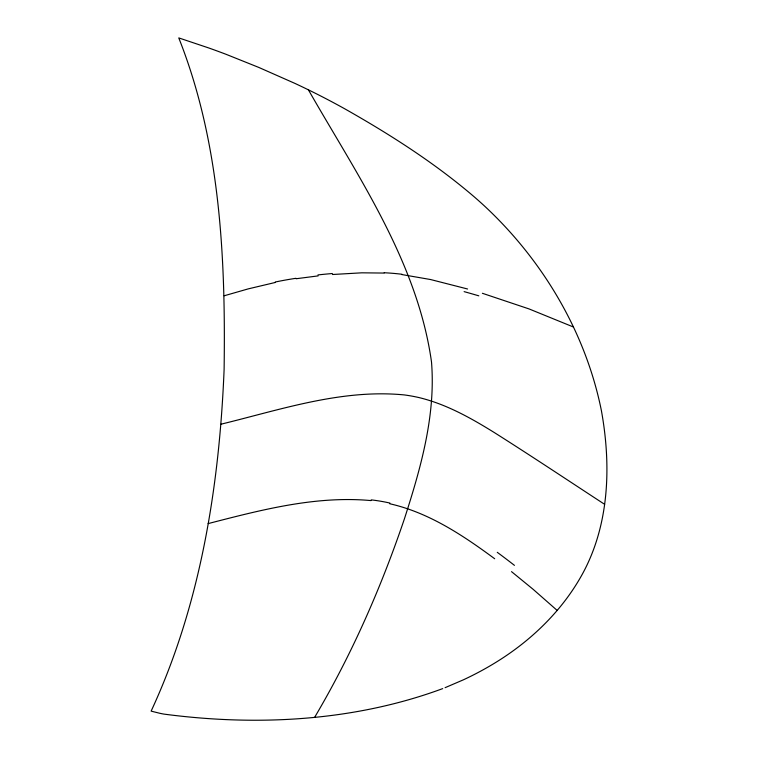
<?xml version="1.0" encoding="UTF-8"?>
<svg xmlns="http://www.w3.org/2000/svg" width="758" height="758" viewBox="0 0 758 758"><rect width="100%" height="100%" fill="white"/><g stroke="black" fill="none" stroke-linecap="round" stroke-linejoin="round"><path stroke-width="1.14" d="M314.665 717.276C351.74 654.58 381.16 587.535 404.497 518.595C420.737 468.179 435.831 415.488 431.501 361.954C417.478 261.851 357.406 175.638 308.411 89.842M445.098 687.677L463.309 679.86A423.665 299.581 18.5 0 0 504.146 657.072C536.446 635.592 564.606 607.054 583.091 572.764C609.574 523.465 611.185 464.749 601.416 410.732C585.678 332.269 542.633 259.985 484.144 205.693A386.049 272.975 18.5 0 0 474.527 197.099C434.741 162.979 390.342 134.611 344.805 108.839A573.342 405.416 18.5 0 0 295.033 83.446L258.781 67.424L226.045 54.301A582.428 411.84 18.5 0 0 208.81 47.981L178.755 37.9C220.388 142.731 225.676 257.909 224.112 369.383C219.356 486.011 200.624 604.533 151.126 711.127L159.739 713.269A80.433 56.878 18.5 0 0 163.917 714.102C256.934 726.382 354.157 721.36 442.719 688.605M224.169 295.781L248.217 288.883L275.438 282.431M220.985 424.196C280.896 409.604 341.82 388.826 404.26 394.918A110.687 78.311 4.6 0 1 418.975 397.571C446.055 404.08 470.595 417.857 494.083 432.411C531.244 455.899 567.827 480.297 604.638 504.335M208.118 523.607C261.093 509.945 315.849 495.495 371.06 500.593M296.075 278.745L318.152 275.893M332.497 274.5L361.774 272.823L384.107 273.06M401.863 274.557L430.591 279.541L467.582 288.997M389.688 503.738C428.829 512.55 462.863 535.262 494.68 558.75M482.391 293.289L529.018 308.913L573.389 326.992M511.527 571.646L533.101 589.288L557.168 610.427M497.257 552.317A561.432 374.48 49.5 0 1 514.445 565.364M371.164 499.882A147.412 123.924 0.5 0 1 389.906 503.056M275.258 282.004A273.875 175.553 -2.8 0 1 295.942 278.3M317.962 274.917A382.837 230.479 -3.3 0 1 332.364 273.524M384.192 272.747A151.884 86.564 -3.2 0 1 402.005 274.263M464.114 291.631A650.326 292.417 1.3 0 1 478.819 295.838"/></g></svg>
